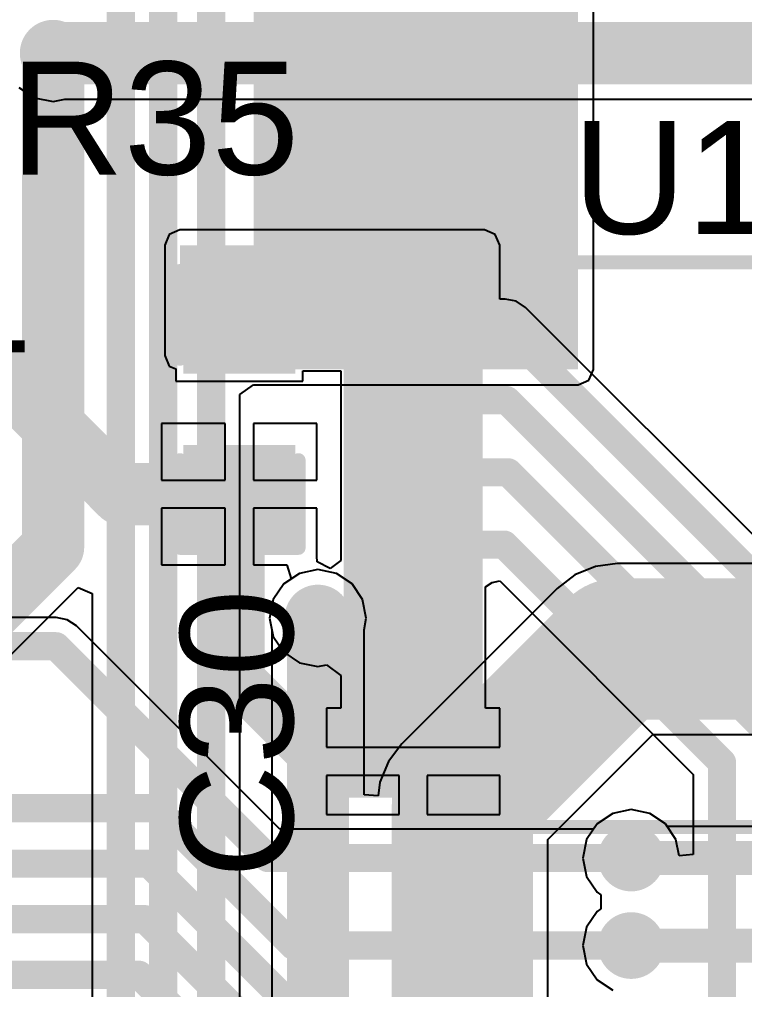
# Model space of a CAD drawing. Header units: millimetres. Extents: x -0.27 to 4.7, y -0.39 to 2.83.
# Drawn here: x 3.32 to 3.577, y 1.4264 to 1.77 of the extents above; entities that cross this region are included whole.
import ezdxf

# ---------------------------------------------------------------- set-up
doc = ezdxf.new("R2010")
doc.units = ezdxf.units.MM
doc.header["$MEASUREMENT"] = 0
for name, color, linetype in [('BottomLayer', 5, 'Continuous'), ('BottomSolder', 6, 'Continuous'), ('TopLayer', 1, 'Continuous'), ('TopOverlay', 2, 'Continuous'), ('TopPaste', 8, 'Continuous'), ('TopSolder', 216, 'Continuous'), ('ViaHoleLayer', 16, 'Continuous')]:
    doc.layers.add(name, color=color, linetype=linetype)
doc.styles.add('Arial', font='', dxfattribs={"height": 0.2})
doc.styles.get('Arial').set_extended_font_data('Arial')

# ---------------------------------------------------------------- blocks, each defined once
blk = doc.blocks.new('14_TSSOP_50')
at = {"layer": 'TopLayer'}
for points in [[(-0.12992, 0.08563), (-0.08858, 0.08563), (-0.08858, 0.06791), (-0.12992, 0.06791)], [(0.08858, 0.08563), (0.12992, 0.08563), (0.12992, 0.06791), (0.08858, 0.06791)], [(-0.12992, 0.06004), (-0.08858, 0.06004), (-0.08858, 0.04232), (-0.12992, 0.04232)], [(0.08858, 0.06004), (0.12992, 0.06004), (0.12992, 0.04232), (0.08858, 0.04232)], [(-0.12992, 0.03445), (-0.08858, 0.03445), (-0.08858, 0.01673), (-0.12992, 0.01673)], [(0.08858, 0.03445), (0.12992, 0.03445), (0.12992, 0.01673), (0.08858, 0.01673)], [(-0.12992, 0.00886), (-0.08858, 0.00886), (-0.08858, -0.00886), (-0.12992, -0.00886)], [(0.08858, 0.00886), (0.12992, 0.00886), (0.12992, -0.00886), (0.08858, -0.00886)], [(-0.12992, -0.01673), (-0.08858, -0.01673), (-0.08858, -0.03445), (-0.12992, -0.03445)], [(0.08858, -0.01673), (0.12992, -0.01673), (0.12992, -0.03445), (0.08858, -0.03445)], [(-0.12992, -0.04232), (-0.08858, -0.04232), (-0.08858, -0.06004), (-0.12992, -0.06004)], [(0.08858, -0.04232), (0.12992, -0.04232), (0.12992, -0.06004), (0.08858, -0.06004)], [(-0.12992, -0.06791), (-0.08858, -0.06791), (-0.08858, -0.08563), (-0.12992, -0.08563)], [(0.08858, -0.06791), (0.12992, -0.06791), (0.12992, -0.08563), (0.08858, -0.08563)]]:
    blk.add_hatch(color=1, dxfattribs=at).paths.add_polyline_path(points)
at = {"layer": 'TopOverlay'}
blk.add_hatch(color=2, dxfattribs=at).paths.add_polyline_path([(-0.084, 0.068), (-0.073, 0.068), (-0.073, 0.086), (-0.084, 0.086)])
at = {"layer": 'TopPaste'}
for points in [[(-0.12992, 0.08563), (-0.08858, 0.08563), (-0.08858, 0.06791), (-0.12992, 0.06791)], [(0.08858, 0.08563), (0.12992, 0.08563), (0.12992, 0.06791), (0.08858, 0.06791)], [(-0.12992, 0.06004), (-0.08858, 0.06004), (-0.08858, 0.04232), (-0.12992, 0.04232)], [(0.08858, 0.06004), (0.12992, 0.06004), (0.12992, 0.04232), (0.08858, 0.04232)], [(-0.12992, 0.03445), (-0.08858, 0.03445), (-0.08858, 0.01673), (-0.12992, 0.01673)], [(0.08858, 0.03445), (0.12992, 0.03445), (0.12992, 0.01673), (0.08858, 0.01673)], [(-0.12992, 0.00886), (-0.08858, 0.00886), (-0.08858, -0.00886), (-0.12992, -0.00886)], [(0.08858, 0.00886), (0.12992, 0.00886), (0.12992, -0.00886), (0.08858, -0.00886)], [(-0.12992, -0.01673), (-0.08858, -0.01673), (-0.08858, -0.03445), (-0.12992, -0.03445)], [(0.08858, -0.01673), (0.12992, -0.01673), (0.12992, -0.03445), (0.08858, -0.03445)], [(-0.12992, -0.04232), (-0.08858, -0.04232), (-0.08858, -0.06004), (-0.12992, -0.06004)], [(0.08858, -0.04232), (0.12992, -0.04232), (0.12992, -0.06004), (0.08858, -0.06004)], [(-0.12992, -0.06791), (-0.08858, -0.06791), (-0.08858, -0.08563), (-0.12992, -0.08563)], [(0.08858, -0.06791), (0.12992, -0.06791), (0.12992, -0.08563), (0.08858, -0.08563)]]:
    blk.add_hatch(color=8, dxfattribs=at).paths.add_polyline_path(points)
at = {"layer": 'TopSolder'}
for points in [[(-0.13392, 0.08963), (-0.08458, 0.08963), (-0.08458, 0.06391), (-0.13392, 0.06391)], [(0.08458, 0.08963), (0.13392, 0.08963), (0.13392, 0.06391), (0.08458, 0.06391)], [(-0.13392, 0.06404), (-0.08458, 0.06404), (-0.08458, 0.03832), (-0.13392, 0.03832)], [(0.08458, 0.06404), (0.13392, 0.06404), (0.13392, 0.03832), (0.08458, 0.03832)], [(-0.13392, 0.03845), (-0.08458, 0.03845), (-0.08458, 0.01273), (-0.13392, 0.01273)], [(0.08458, 0.03845), (0.13392, 0.03845), (0.13392, 0.01273), (0.08458, 0.01273)], [(-0.13392, 0.01286), (-0.08458, 0.01286), (-0.08458, -0.01286), (-0.13392, -0.01286)], [(0.08458, 0.01286), (0.13392, 0.01286), (0.13392, -0.01286), (0.08458, -0.01286)], [(-0.13392, -0.01273), (-0.08458, -0.01273), (-0.08458, -0.03845), (-0.13392, -0.03845)], [(0.08458, -0.01273), (0.13392, -0.01273), (0.13392, -0.03845), (0.08458, -0.03845)], [(-0.13392, -0.03832), (-0.08458, -0.03832), (-0.08458, -0.06404), (-0.13392, -0.06404)], [(0.08458, -0.03832), (0.13392, -0.03832), (0.13392, -0.06404), (0.08458, -0.06404)], [(-0.13392, -0.06391), (-0.08458, -0.06391), (-0.08458, -0.08963), (-0.13392, -0.08963)], [(0.08458, -0.06391), (0.13392, -0.06391), (0.13392, -0.08963), (0.08458, -0.08963)]]:
    blk.add_hatch(color=216, dxfattribs=at).paths.add_polyline_path(points)
at = {"layer": 'TopOverlay'}
for points, const_width in [([(-0.09, 0.1), (0.09, 0.1)], 0.005), ([(-0.09, 0.092), (-0.09, 0.1)], 0.005), ([(0.09, 0.092), (0.09, 0.1)], 0.005), ([(-0.141, 0.082), (-0.136, 0.077)], 0.00787), ([(-0.141, 0.072), (-0.141, 0.082)], 0.00787), ([(-0.141, 0.072), (-0.136, 0.077)], 0.00787), ([(-0.09, -0.1), (-0.09, -0.092)], 0.005), ([(0.09, -0.1), (0.09, -0.092)], 0.005), ([(-0.09, -0.1), (0.09, -0.1)], 0.005)]:
    blk.add_lwpolyline(points, dxfattribs=dict(at, const_width=const_width))
for points, const_width in [([(-0.09125, 0.1, 1), (-0.08875, 0.1, 1)], 0.0025), ([(-0.09125, 0.1, 1), (-0.08875, 0.1, 1)], 0.0025), ([(0.08875, 0.1, 1), (0.09125, 0.1, 1)], 0.0025), ([(0.08875, 0.1, 1), (0.09125, 0.1, 1)], 0.0025), ([(-0.09125, 0.092, 1), (-0.08875, 0.092, 1)], 0.0025), ([(0.08875, 0.092, 1), (0.09125, 0.092, 1)], 0.0025), ([(-0.14297, 0.082, 1), (-0.13903, 0.082, 1)], 0.00394), ([(-0.14297, 0.082, 1), (-0.13903, 0.082, 1)], 0.00394), ([(-0.13797, 0.077, 1), (-0.13403, 0.077, 1)], 0.00394), ([(-0.13797, 0.077, 1), (-0.13403, 0.077, 1)], 0.00394), ([(-0.14297, 0.072, 1), (-0.13903, 0.072, 1)], 0.00394), ([(-0.14297, 0.072, 1), (-0.13903, 0.072, 1)], 0.00394), ([(-0.09125, -0.092, 1), (-0.08875, -0.092, 1)], 0.0025), ([(0.08875, -0.092, 1), (0.09125, -0.092, 1)], 0.0025), ([(-0.09125, -0.1, 1), (-0.08875, -0.1, 1)], 0.0025), ([(-0.09125, -0.1, 1), (-0.08875, -0.1, 1)], 0.0025), ([(0.08875, -0.1, 1), (0.09125, -0.1, 1)], 0.0025), ([(0.08875, -0.1, 1), (0.09125, -0.1, 1)], 0.0025)]:
    blk.add_lwpolyline(points, format="xyb", close=True, dxfattribs=dict(at, const_width=const_width))
blk = doc.blocks.new('C___0603_189')
at = {"layer": 'TopLayer'}
for points in [[(-0.015, 0.0175), (-0.015, -0.0175), (-0.045, -0.0175), (-0.045, 0.0175)], [(0.045, 0.0175), (0.045, -0.0175), (0.015, -0.0175), (0.015, 0.0175)]]:
    blk.add_hatch(color=1, dxfattribs=at).paths.add_polyline_path(points)
at = {"layer": 'TopPaste'}
for points in [[(-0.015, 0.0175), (-0.015, -0.0175), (-0.045, -0.0175), (-0.045, 0.0175)], [(0.045, 0.0175), (0.045, -0.0175), (0.015, -0.0175), (0.015, 0.0175)]]:
    blk.add_hatch(color=8, dxfattribs=at).paths.add_polyline_path(points)
at = {"layer": 'TopSolder'}
for points in [[(-0.01264, 0.01986), (-0.01264, -0.01986), (-0.04736, -0.01986), (-0.04736, 0.01986)], [(0.04736, 0.01986), (0.04736, -0.01986), (0.01264, -0.01986), (0.01264, 0.01986)]]:
    blk.add_hatch(color=216, dxfattribs=at).paths.add_polyline_path(points)
at = {"layer": 'TopOverlay', "const_width": 0.005}
for points in [[(-0.018, 0.021), (-0.049, 0.021)], [(-0.049, -0.021), (-0.049, 0.021)], [(0.049, 0.021), (0.018, 0.021)], [(0.049, -0.021), (0.049, 0.021)], [(-0.018, -0.021), (-0.049, -0.021)], [(0.049, -0.021), (0.018, -0.021)]]:
    blk.add_lwpolyline(points, dxfattribs=at)
at = {"layer": 'TopOverlay', "const_width": 0.0025}
for points in [[(-0.05025, 0.021, 1), (-0.04775, 0.021, 1)], [(-0.05025, 0.021, 1), (-0.04775, 0.021, 1)], [(-0.01925, 0.021, 1), (-0.01675, 0.021, 1)], [(0.01675, 0.021, 1), (0.01925, 0.021, 1)], [(0.04775, 0.021, 1), (0.05025, 0.021, 1)], [(0.04775, 0.021, 1), (0.05025, 0.021, 1)], [(-0.05025, -0.021, 1), (-0.04775, -0.021, 1)], [(-0.05025, -0.021, 1), (-0.04775, -0.021, 1)], [(-0.01925, -0.021, 1), (-0.01675, -0.021, 1)], [(0.01675, -0.021, 1), (0.01925, -0.021, 1)], [(0.04775, -0.021, 1), (0.05025, -0.021, 1)], [(0.04775, -0.021, 1), (0.05025, -0.021, 1)]]:
    blk.add_lwpolyline(points, format="xyb", close=True, dxfattribs=at)

msp = doc.modelspace()

# ---------------------------------------------------------------- hatches: boundary and pattern name
at = {"layer": 'BottomLayer'}
msp.add_hatch(color=5, dxfattribs=at).paths.add_polyline_path([(3.403, 1.646), (3.518, 1.646), (3.518, 2.022), (3.403, 2.022)])
h = msp.add_hatch(color=5, dxfattribs=at)
edge = h.paths.add_edge_path()
edge.add_arc((3.332, 1.758), 0.01181, 0, 360)
h = msp.add_hatch(color=5, dxfattribs=at)
edge = h.paths.add_edge_path()
edge.add_arc((3.429, 1.67764), 0.01181, 0, 360)
h = msp.add_hatch(color=5, dxfattribs=at)
edge = h.paths.add_edge_path()
edge.add_arc((3.42582, 1.55795), 0.01181, 0, 360)
h = msp.add_hatch(color=5, dxfattribs=at)
edge = h.paths.add_edge_path()
edge.add_arc((3.53682, 1.47295), 0.01181, 0, 360)
h = msp.add_hatch(color=5, dxfattribs=at)
edge = h.paths.add_edge_path()
edge.add_arc((3.53682, 1.44195), 0.01181, 0, 360)
at = {"layer": 'BottomSolder'}
h = msp.add_hatch(color=6, dxfattribs=at)
edge = h.paths.add_edge_path()
edge.add_arc((3.332, 1.758), 0.00591, 0, 360)
h = msp.add_hatch(color=6, dxfattribs=at)
edge = h.paths.add_edge_path()
edge.add_arc((3.429, 1.67764), 0.00591, 0, 360)
h = msp.add_hatch(color=6, dxfattribs=at)
edge = h.paths.add_edge_path()
edge.add_arc((3.42582, 1.55795), 0.00591, 0, 360)
h = msp.add_hatch(color=6, dxfattribs=at)
edge = h.paths.add_edge_path()
edge.add_arc((3.53682, 1.47295), 0.00591, 0, 360)
h = msp.add_hatch(color=6, dxfattribs=at)
edge = h.paths.add_edge_path()
edge.add_arc((3.53682, 1.44195), 0.00591, 0, 360)
at = {"layer": 'TopLayer'}
h = msp.add_hatch(color=1, dxfattribs=at)
edge = h.paths.add_edge_path()
edge.add_arc((3.332, 1.758), 0.01181, 0, 360)
msp.add_hatch(color=1, dxfattribs=at).paths.add_polyline_path([(3.37694, 1.65095), (3.48482, 1.65095), (3.48482, 1.69), (3.37694, 1.69)])
h = msp.add_hatch(color=1, dxfattribs=at)
edge = h.paths.add_edge_path()
edge.add_arc((3.429, 1.67764), 0.01181, 0, 360)
h = msp.add_hatch(color=1, dxfattribs=at)
edge = h.paths.add_edge_path()
edge.add_arc((3.42582, 1.55795), 0.01181, 0, 360)
h = msp.add_hatch(color=1, dxfattribs=at)
edge = h.paths.add_edge_path()
edge.add_arc((3.53682, 1.47295), 0.01181, 0, 360)
h = msp.add_hatch(color=1, dxfattribs=at)
edge = h.paths.add_edge_path()
edge.add_arc((3.53682, 1.44195), 0.01181, 0, 360)
at = {"layer": 'TopSolder'}
h = msp.add_hatch(color=216, dxfattribs=at)
edge = h.paths.add_edge_path()
edge.add_arc((3.332, 1.758), 0.00591, 0, 360)
h = msp.add_hatch(color=216, dxfattribs=at)
edge = h.paths.add_edge_path()
edge.add_arc((3.429, 1.67764), 0.00591, 0, 360)
h = msp.add_hatch(color=216, dxfattribs=at)
edge = h.paths.add_edge_path()
edge.add_arc((3.42582, 1.55795), 0.00591, 0, 360)
h = msp.add_hatch(color=216, dxfattribs=at)
edge = h.paths.add_edge_path()
edge.add_arc((3.53682, 1.47295), 0.00591, 0, 360)
h = msp.add_hatch(color=216, dxfattribs=at)
edge = h.paths.add_edge_path()
edge.add_arc((3.53682, 1.44195), 0.00591, 0, 360)
at = {"layer": 'ViaHoleLayer'}
h = msp.add_hatch(color=16, dxfattribs=at)
edge = h.paths.add_edge_path()
edge.add_arc((3.332, 1.758), 0.00591, 0, 360)
h = msp.add_hatch(color=16, dxfattribs=at)
edge = h.paths.add_edge_path()
edge.add_arc((3.429, 1.67764), 0.00591, 0, 360)
h = msp.add_hatch(color=16, dxfattribs=at)
edge = h.paths.add_edge_path()
edge.add_arc((3.42582, 1.55795), 0.00591, 0, 360)
h = msp.add_hatch(color=16, dxfattribs=at)
edge = h.paths.add_edge_path()
edge.add_arc((3.53682, 1.47295), 0.00591, 0, 360)
h = msp.add_hatch(color=16, dxfattribs=at)
edge = h.paths.add_edge_path()
edge.add_arc((3.53682, 1.44195), 0.00591, 0, 360)

# ---------------------------------------------------------------- linework, layer by layer
at = {"layer": 'BottomLayer'}
for p, q in [((3.52341, 1.646), (3.52341, 2.022)), ((3.52183, 1.64217), (3.52341, 1.646)), ((3.3982, 1.63717), (3.403, 1.64059)), ((3.403, 1.64059), (3.518, 1.64059)), ((3.518, 1.64059), (3.52183, 1.64217)), ((3.3982, 1.2405), (3.3982, 1.63717)), ((3.532, 1.57726), (3.52417, 1.57623)), ((3.59247, 1.57726), (3.532, 1.57726)), ((3.41926, 1.57378), (3.4137, 1.57007)), ((3.42582, 1.57509), (3.41926, 1.57378)), ((3.43238, 1.57378), (3.42582, 1.57509)), ((3.43794, 1.57007), (3.43238, 1.57378)), ((3.52417, 1.57623), (3.51687, 1.5732)), ((3.51687, 1.5732), (3.5106, 1.5684)), ((3.28854, 1.51646), (3.3408, 1.56873)), ((3.3408, 1.56873), (3.3458, 1.56666)), ((3.4137, 1.57007), (3.40999, 1.56451)), ((3.44166, 1.56451), (3.43794, 1.57007)), ((3.5106, 1.5684), (3.4556, 1.5134)), ((3.5106, 1.5684), (3.5106, 1.5684)), ((3.3458, 1.56666), (3.3458, 1.25515)), ((3.40999, 1.56451), (3.40868, 1.55795)), ((3.44296, 1.55795), (3.44166, 1.56451)), ((3.40868, 1.55795), (3.40951, 1.55379)), ((3.44214, 1.55379), (3.44296, 1.55795)), ((3.40951, 1.55379), (3.40951, 1.08081)), ((3.44214, 1.49533), (3.44214, 1.55379)), ((3.50726, 1.47947), (3.54453, 1.51674)), ((3.54453, 1.51674), (3.605, 1.51674)), ((3.4556, 1.5134), (3.45079, 1.50713)), ((3.45079, 1.50713), (3.44777, 1.49983)), ((3.44777, 1.49983), (3.44714, 1.495)), ((3.44714, 1.495), (3.44214, 1.49533)), ((3.53026, 1.48878), (3.5247, 1.48507)), ((3.53682, 1.49009), (3.53026, 1.48878)), ((3.54338, 1.48878), (3.53682, 1.49009)), ((3.54894, 1.48507), (3.54338, 1.48878)), ((3.5247, 1.48507), (3.52099, 1.47951)), ((3.54955, 1.48416), (3.54894, 1.48507)), ((3.6621, 1.48416), (3.54955, 1.48416)), ((3.50726, 1.229), (3.50726, 1.47947)), ((3.52099, 1.47951), (3.51968, 1.47295)), ((3.51968, 1.47295), (3.52099, 1.46639)), ((3.52099, 1.46639), (3.5247, 1.46083)), ((3.5247, 1.46083), (3.52602, 1.45995)), ((3.52602, 1.45995), (3.52602, 1.45495)), ((3.5247, 1.45407), (3.52099, 1.44851)), ((3.52602, 1.45495), (3.5247, 1.45407)), ((3.52099, 1.44851), (3.51968, 1.44195)), ((3.51968, 1.44195), (3.52099, 1.43539)), ((3.52099, 1.43539), (3.5247, 1.42983)), ((3.5247, 1.42983), (3.53026, 1.42611))]:
    msp.add_line(p, q, dxfattribs=at)
for points, const_width in [([(3.356, 1.25092), (3.356, 2.58734)], 0.01), ([(3.371, 1.24471), (3.371, 2.58113)], 0.01), ([(3.388, 1.2405), (3.388, 2.48513)], 0.01), ([(3.429, 1.687), (3.429, 1.83177)], 0.018), ([(3.332, 1.583), (3.332, 1.758)], 0.022), ([(3.42782, 1.68582), (3.429, 1.687)], 0.018), ([(3.42782, 1.67964), (3.42782, 1.68582)], 0.018), ([(3.42782, 1.67964), (3.429, 1.67964)], 0.018), ([(3.42782, 1.66072), (3.42782, 1.67964)], 0.018), ([(3.277, 1.528), (3.332, 1.583)], 0.022), ([(3.477, 1.492), (3.532, 1.547)], 0.05), ([(3.532, 1.547), (3.605, 1.547)], 0.05), ([(3.42582, 1.08081), (3.42582, 1.55751)], 0.022), ([(3.477, 1.229), (3.477, 1.492)], 0.05), ([(3.53682, 1.47295), (3.67482, 1.47295)], 0.012), ([(3.53682, 1.44195), (3.67982, 1.44195)], 0.012)]:
    msp.add_lwpolyline(points, dxfattribs=dict(at, const_width=const_width))
for points, const_width in [([(3.3265, 1.758, 1), (3.3375, 1.758, 1)], 0.011), ([(3.42332, 1.68582, 1), (3.43232, 1.68582, 1)], 0.009), ([(3.42332, 1.68582, 1), (3.43232, 1.68582, 1)], 0.009), ([(3.4245, 1.687, 1), (3.4335, 1.687, 1)], 0.009), ([(3.4245, 1.687, 1), (3.4335, 1.687, 1)], 0.009), ([(3.42332, 1.67964, 1), (3.43232, 1.67964, 1)], 0.009), ([(3.42332, 1.67964, 1), (3.43232, 1.67964, 1)], 0.009), ([(3.42332, 1.67964, 1), (3.43232, 1.67964, 1)], 0.009), ([(3.4245, 1.67964, 1), (3.4335, 1.67964, 1)], 0.009), ([(3.42332, 1.66072, 1), (3.43232, 1.66072, 1)], 0.009), ([(3.3265, 1.583, 1), (3.3375, 1.583, 1)], 0.011), ([(3.3265, 1.583, 1), (3.3375, 1.583, 1)], 0.011), ([(3.5195, 1.547, 1), (3.5445, 1.547, 1)], 0.025), ([(3.5195, 1.547, 1), (3.5445, 1.547, 1)], 0.025), ([(3.42032, 1.55751, 1), (3.43132, 1.55751, 1)], 0.011), ([(3.4645, 1.492, 1), (3.4895, 1.492, 1)], 0.025), ([(3.4645, 1.492, 1), (3.4895, 1.492, 1)], 0.025), ([(3.53382, 1.47295, 1), (3.53982, 1.47295, 1)], 0.006), ([(3.53382, 1.44195, 1), (3.53982, 1.44195, 1)], 0.006)]:
    msp.add_lwpolyline(points, format="xyb", close=True, dxfattribs=dict(at, const_width=const_width))
at = {"layer": 'TopLayer'}
for p, q in [((3.31988, 1.74588), (3.32544, 1.74216)), ((3.32544, 1.74216), (3.332, 1.74086)), ((3.332, 1.74086), (3.33616, 1.74169)), ((3.33616, 1.74169), (3.60755, 1.74169)), ((3.37694, 1.69541), (3.37311, 1.69383)), ((3.48482, 1.69541), (3.37694, 1.69541)), ((3.48865, 1.69383), (3.48482, 1.69541)), ((3.37311, 1.69383), (3.37152, 1.69)), ((3.49023, 1.69), (3.48865, 1.69383)), ((3.37152, 1.69), (3.37152, 1.65095)), ((3.49023, 1.67092), (3.49023, 1.69)), ((3.49219, 1.67092), (3.49023, 1.67092)), ((3.4961, 1.67014), (3.49219, 1.67092)), ((3.4994, 1.66793), (3.4961, 1.67014)), ((3.64741, 1.51993), (3.4994, 1.66793)), ((3.37152, 1.65095), (3.37311, 1.64712)), ((3.37311, 1.64712), (3.37544, 1.64616)), ((3.37544, 1.64616), (3.37544, 1.64183)), ((3.42044, 1.64183), (3.42044, 1.64554)), ((3.42044, 1.64554), (3.4339, 1.64554)), ((3.4339, 1.64554), (3.4339, 1.62127)), ((3.37544, 1.64183), (3.42044, 1.64183)), ((3.39294, 1.62683), (3.37044, 1.62683)), ((3.37044, 1.62683), (3.37044, 1.60683)), ((3.39294, 1.60683), (3.39294, 1.62683)), ((3.42544, 1.62683), (3.40294, 1.62683)), ((3.40294, 1.62683), (3.40294, 1.60683)), ((3.42544, 1.60683), (3.42544, 1.62683)), ((3.4339, 1.62127), (3.4339, 1.57832)), ((3.37044, 1.60683), (3.39294, 1.60683)), ((3.40294, 1.60683), (3.42544, 1.60683)), ((3.39294, 1.59683), (3.37044, 1.59683)), ((3.37044, 1.59683), (3.37044, 1.57683)), ((3.39294, 1.57683), (3.39294, 1.59683)), ((3.42544, 1.59683), (3.40294, 1.59683)), ((3.40294, 1.59683), (3.40294, 1.57683)), ((3.42544, 1.57988), (3.42544, 1.59683)), ((3.4256, 1.57785), (3.42544, 1.57988)), ((3.43015, 1.57544), (3.4256, 1.57785)), ((3.4339, 1.57832), (3.43015, 1.57544)), ((3.37044, 1.57683), (3.39294, 1.57683)), ((3.40294, 1.57683), (3.41483, 1.57683)), ((3.41483, 1.57683), (3.41635, 1.57183)), ((3.41635, 1.57183), (3.4137, 1.57007)), ((3.48524, 1.56904), (3.48758, 1.57057)), ((3.48758, 1.57057), (3.49024, 1.57111)), ((3.49024, 1.57111), (3.5588, 1.50255)), ((3.4137, 1.57007), (3.40999, 1.56451)), ((3.48524, 1.52604), (3.48524, 1.56904)), ((3.40999, 1.56451), (3.40868, 1.55795)), ((3.33305, 1.55814), (3.23205, 1.55814)), ((3.33695, 1.55737), (3.33305, 1.55814)), ((3.34026, 1.55516), (3.33695, 1.55737)), ((3.40868, 1.55795), (3.40999, 1.55139)), ((3.41227, 1.48314), (3.34026, 1.55516)), ((3.40999, 1.55139), (3.4137, 1.54583)), ((3.4137, 1.54583), (3.41926, 1.54211)), ((3.41926, 1.54211), (3.42582, 1.54081)), ((3.42582, 1.54081), (3.4289, 1.54142)), ((3.4289, 1.54142), (3.4339, 1.53757)), ((3.4339, 1.53757), (3.4339, 1.52604)), ((3.4339, 1.52604), (3.4289, 1.52604)), ((3.4289, 1.52604), (3.4289, 1.51218)), ((3.49024, 1.52604), (3.48524, 1.52604)), ((3.49024, 1.51218), (3.49024, 1.52604)), ((3.4289, 1.51218), (3.49024, 1.51218)), ((3.45457, 1.50218), (3.4289, 1.50218)), ((3.4289, 1.50218), (3.4289, 1.48832)), ((3.45457, 1.48832), (3.45457, 1.50218)), ((3.49024, 1.50218), (3.46457, 1.50218)), ((3.46457, 1.50218), (3.46457, 1.48832)), ((3.49024, 1.48832), (3.49024, 1.50218)), ((3.5588, 1.50255), (3.5588, 1.47424)), ((3.4289, 1.48832), (3.45457, 1.48832)), ((3.46457, 1.48832), (3.49024, 1.48832)), ((3.53026, 1.48878), (3.5247, 1.48507)), ((3.53682, 1.49009), (3.53026, 1.48878)), ((3.54338, 1.48878), (3.53682, 1.49009)), ((3.54894, 1.48507), (3.54338, 1.48878)), ((3.5247, 1.48507), (3.52342, 1.48314)), ((3.55266, 1.47951), (3.54894, 1.48507)), ((3.52342, 1.48314), (3.41227, 1.48314)), ((3.5538, 1.47375), (3.55266, 1.47951)), ((3.5588, 1.47424), (3.5538, 1.47375))]:
    msp.add_line(p, q, dxfattribs=at)
for points, const_width in [([(3.332, 1.758), (3.62687, 1.758)], 0.022), ([(3.28852, 1.66948), (3.35617, 1.60183)], 0.022), ([(3.39682, 1.66495), (3.40105, 1.66072)], 0.008), ([(3.45957, 1.66072), (3.49219, 1.66072)], 0.01), ([(3.49219, 1.66072), (3.64574, 1.50718)], 0.01), ([(3.45957, 1.63513), (3.49264, 1.63513)], 0.01), ([(3.49264, 1.63513), (3.619, 1.50877)], 0.01), ([(3.35617, 1.60183), (3.39794, 1.60183)], 0.022), ([(3.45957, 1.60954), (3.49323, 1.60954)], 0.01), ([(3.49323, 1.60954), (3.59341, 1.50936)], 0.01), ([(3.39794, 1.53606), (3.39794, 1.60183)], 0.018), ([(3.45957, 1.58395), (3.49182, 1.58395)], 0.01), ([(3.49182, 1.58395), (3.569, 1.50677)], 0.01), ([(3.42582, 1.55795), (3.42603, 1.55815)], 0.012), ([(3.42603, 1.55815), (3.45937, 1.55815)], 0.012), ([(3.45937, 1.55815), (3.45957, 1.55836)], 0.012), ([(3.22782, 1.54795), (3.33305, 1.54795)], 0.01), ([(3.33305, 1.54795), (3.40805, 1.47295)], 0.01), ([(3.39794, 1.53606), (3.42682, 1.50718)], 0.018), ([(3.42682, 1.50718), (3.45957, 1.50718)], 0.018), ([(3.569, 0.914), (3.569, 1.50677)], 0.01), ([(3.28397, 1.49065), (3.36835, 1.49065)], 0.01), ([(3.36835, 1.49065), (3.41705, 1.44195)], 0.01), ([(3.40805, 1.47295), (3.53682, 1.47295)], 0.01), ([(3.28397, 1.47096), (3.36604, 1.47096)], 0.01), ([(3.36604, 1.47096), (3.43205, 1.40495)], 0.01), ([(3.28397, 1.45128), (3.36451, 1.45128)], 0.01), ([(3.36451, 1.45128), (3.44184, 1.37395)], 0.01), ([(3.41705, 1.44195), (3.53682, 1.44195)], 0.01), ([(3.28397, 1.43159), (3.36241, 1.43159)], 0.01), ([(3.36241, 1.43159), (3.45205, 1.34195)], 0.01)]:
    msp.add_lwpolyline(points, dxfattribs=dict(at, const_width=const_width))
for points, const_width in [([(3.3265, 1.758, 1), (3.3375, 1.758, 1)], 0.011), ([(3.39482, 1.66495, 1), (3.39882, 1.66495, 1)], 0.004), ([(3.39905, 1.66072, 1), (3.40305, 1.66072, 1)], 0.004), ([(3.45707, 1.66072, 1), (3.46207, 1.66072, 1)], 0.005), ([(3.48969, 1.66072, 1), (3.49469, 1.66072, 1)], 0.005), ([(3.48969, 1.66072, 1), (3.49469, 1.66072, 1)], 0.005), ([(3.45707, 1.63513, 1), (3.46207, 1.63513, 1)], 0.005), ([(3.49014, 1.63513, 1), (3.49514, 1.63513, 1)], 0.005), ([(3.49014, 1.63513, 1), (3.49514, 1.63513, 1)], 0.005), ([(3.35067, 1.60183, 1), (3.36167, 1.60183, 1)], 0.011), ([(3.35067, 1.60183, 1), (3.36167, 1.60183, 1)], 0.011), ([(3.39244, 1.60183, 1), (3.40344, 1.60183, 1)], 0.011), ([(3.45707, 1.60954, 1), (3.46207, 1.60954, 1)], 0.005), ([(3.49073, 1.60954, 1), (3.49573, 1.60954, 1)], 0.005), ([(3.49073, 1.60954, 1), (3.49573, 1.60954, 1)], 0.005), ([(3.39344, 1.60183, 1), (3.40244, 1.60183, 1)], 0.009), ([(3.45707, 1.58395, 1), (3.46207, 1.58395, 1)], 0.005), ([(3.48932, 1.58395, 1), (3.49432, 1.58395, 1)], 0.005), ([(3.48932, 1.58395, 1), (3.49432, 1.58395, 1)], 0.005), ([(3.42282, 1.55795, 1), (3.42882, 1.55795, 1)], 0.006), ([(3.42303, 1.55815, 1), (3.42903, 1.55815, 1)], 0.006), ([(3.42303, 1.55815, 1), (3.42903, 1.55815, 1)], 0.006), ([(3.45637, 1.55815, 1), (3.46237, 1.55815, 1)], 0.006), ([(3.45637, 1.55815, 1), (3.46237, 1.55815, 1)], 0.006), ([(3.45657, 1.55836, 1), (3.46257, 1.55836, 1)], 0.006), ([(3.33055, 1.54795, 1), (3.33555, 1.54795, 1)], 0.005), ([(3.33055, 1.54795, 1), (3.33555, 1.54795, 1)], 0.005), ([(3.39344, 1.53606, 1), (3.40244, 1.53606, 1)], 0.009), ([(3.39344, 1.53606, 1), (3.40244, 1.53606, 1)], 0.009), ([(3.42232, 1.50718, 1), (3.43132, 1.50718, 1)], 0.009), ([(3.42232, 1.50718, 1), (3.43132, 1.50718, 1)], 0.009), ([(3.45507, 1.50718, 1), (3.46407, 1.50718, 1)], 0.009), ([(3.5665, 1.50677, 1), (3.5715, 1.50677, 1)], 0.005), ([(3.5665, 1.50677, 1), (3.5715, 1.50677, 1)], 0.005), ([(3.36585, 1.49065, 1), (3.37085, 1.49065, 1)], 0.005), ([(3.36585, 1.49065, 1), (3.37085, 1.49065, 1)], 0.005), ([(3.40555, 1.47295, 1), (3.41055, 1.47295, 1)], 0.005), ([(3.40555, 1.47295, 1), (3.41055, 1.47295, 1)], 0.005), ([(3.53432, 1.47295, 1), (3.53932, 1.47295, 1)], 0.005), ([(3.36354, 1.47096, 1), (3.36854, 1.47096, 1)], 0.005), ([(3.36354, 1.47096, 1), (3.36854, 1.47096, 1)], 0.005), ([(3.36201, 1.45128, 1), (3.36701, 1.45128, 1)], 0.005), ([(3.36201, 1.45128, 1), (3.36701, 1.45128, 1)], 0.005), ([(3.41455, 1.44195, 1), (3.41955, 1.44195, 1)], 0.005), ([(3.41455, 1.44195, 1), (3.41955, 1.44195, 1)], 0.005), ([(3.53432, 1.44195, 1), (3.53932, 1.44195, 1)], 0.005), ([(3.35991, 1.43159, 1), (3.36491, 1.43159, 1)], 0.005), ([(3.35991, 1.43159, 1), (3.36491, 1.43159, 1)], 0.005)]:
    msp.add_lwpolyline(points, format="xyb", close=True, dxfattribs=dict(at, const_width=const_width))

# ---------------------------------------------------------------- block references
msp.add_blockref('14_TSSOP_50', (3.56882, 1.58395))
at = {"rotation": 270}
msp.add_blockref('C___0603_189', (3.39794, 1.63183), dxfattribs=at)

# ---------------------------------------------------------------- texts
at = {"layer": 'TopOverlay', "style": 'Arial'}
for s, p in [('R35', (3.31668, 1.71501)), ('U10', (3.51602, 1.69401)), ('X1', (3.25634, 1.65201))]:
    msp.add_text(s, height=0.04, dxfattribs=at).set_placement(p)
msp.add_text('C30', height=0.04, rotation=90, dxfattribs=at).set_placement((3.41699, 1.46568))

doc.saveas('drawing.dxf')
